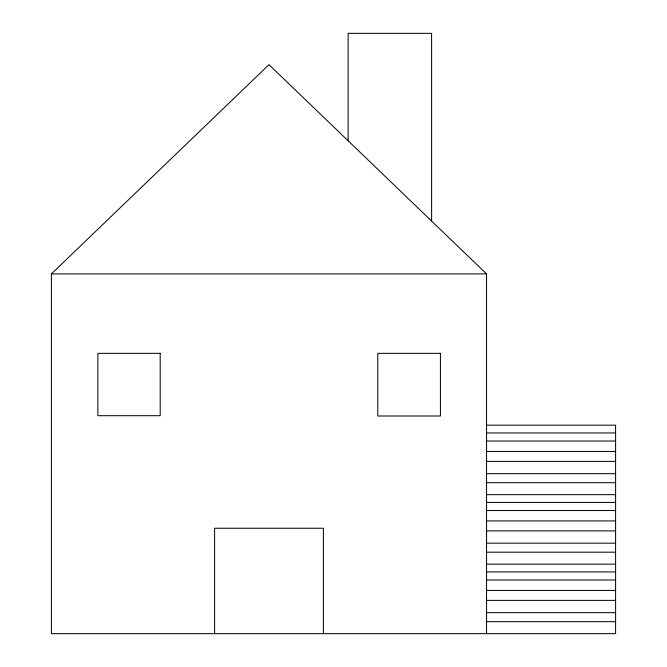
<?xml version="1.0" encoding="UTF-8"?>
<svg xmlns="http://www.w3.org/2000/svg" width="667" height="667" viewBox="0 0 667 667"><rect width="100%" height="100%" fill="white"/><g stroke="black" fill="none" stroke-linecap="round" stroke-linejoin="round"><path stroke-width="1" d="M486.551 425.171L615.591 425.171L615.591 633.65L51.409 633.65L51.409 273.912L268.984 64.657L486.551 273.912L486.551 633.65M51.409 273.912L486.551 273.912M486.551 432.95L615.591 432.95M486.551 441.029L615.591 441.029M486.551 451.451L615.591 451.451M486.551 461.397L615.591 461.397M486.551 473.678L615.591 473.678M486.551 482.7L615.591 482.7M486.551 494.664L615.591 494.664M486.551 502.443L615.591 502.443M486.551 510.522L615.591 510.522M486.551 520.935L615.591 520.935M486.551 530.89L615.591 530.89M486.551 543.171L615.591 543.171M486.551 552.184L615.591 552.184M486.551 564.157L615.591 564.157M486.551 571.927L615.591 571.927M486.551 580.015L615.591 580.015M486.551 590.428L615.591 590.428M486.551 600.383L615.591 600.383M486.551 612.665L615.591 612.665M486.551 621.677L615.591 621.677M431.607 221.069L431.607 33.35L348.124 33.35L348.124 140.779M323.378 633.65L323.378 528.247L214.591 528.247L214.591 633.65M160.197 353.352L97.857 353.352L97.857 415.691L160.197 415.691L160.197 353.352M440.42 353.352L377.772 353.352L377.772 416L440.42 416L440.42 353.352"/></g></svg>
